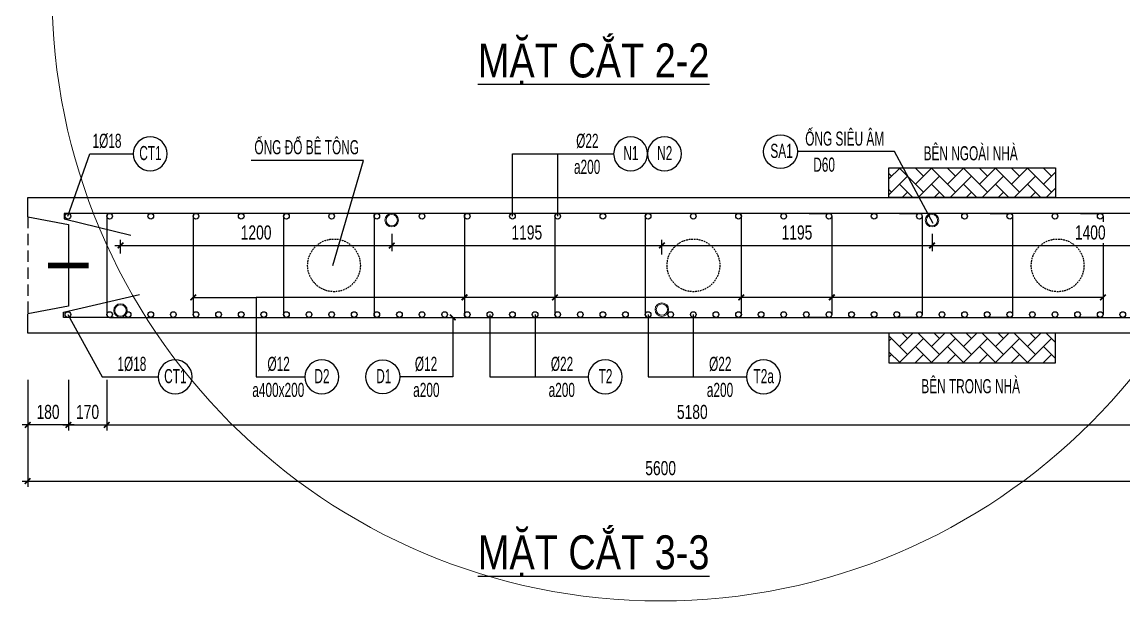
# Model space of a CAD drawing. Header units: millimetres. Extents: x -147841 to 368790, y -162721 to 84261.
# Drawn here: x 188400 to 193275, y -102258 to -99697 of the extents above; entities that cross this region are included whole.
import ezdxf
from ezdxf.enums import TextEntityAlignment as Align

# ---------------------------------------------------------------- set-up
doc = ezdxf.new("R2010")
doc.units = ezdxf.units.MM
doc.header["$LTSCALE"] = 1000
doc.header["$MEASUREMENT"] = 0
doc.header["$PDMODE"] = 1
doc.header["$PDSIZE"] = -10
doc.linetypes.add('DASHED', pattern=[0.75, 0.5, -0.25])
doc.linetypes.add('HIDDEN', pattern=[0.375, 0.25, -0.125])
doc.layers.get('0').update_dxf_attribs({"linetype": 'CONTINUOUS', "lineweight": 18})
doc.layers.get('DEFPOINTS').update_dxf_attribs({"color": 5, "linetype": 'CONTINUOUS', "lineweight": 18})
for name, color, linetype, lineweight in [('0-THAY', 7, 'CONTINUOUS', 18), ('ccu11-Dim', 8, 'CONTINUOUS', 18), ('DIM', 8, 'CONTINUOUS', 18)]:
    doc.layers.add(name, color=color, linetype=linetype, lineweight=lineweight)
for name, color, linetype in [('ccu11-Hatch', 250, 'CONTINUOUS'), ('ccu11-Khuat', 9, 'DASHED'), ('ccu11-Manh', 8, 'CONTINUOUS'), ('ccu11-Thep', 4, 'CONTINUOUS'), ('ccu11-Thepdai', 6, 'CONTINUOUS'), ('KC-Cotthep', 8, 'CONTINUOUS'), ('KC-Dim', 8, 'CONTINUOUS'), ('KC-Manh', 8, 'CONTINUOUS'), ('KC-Text', 31, 'CONTINUOUS'), ('KC-Thay', 7, 'CONTINUOUS')]:
    doc.layers.add(name, color=color, linetype=linetype)
doc.styles.add('ARIAL', font='arial.ttf', dxfattribs={"width": 0.7})
doc.styles.add('ccu11-dim', font='vnsimli.shx', dxfattribs={"width": 0.65, "bigfont": 'bigfont.shx'})
doc.dimstyles.new('2.5-25', dxfattribs={"dimscale": 25, "dimtxt": 2.5, "dimasz": 1, "dimexe": 1, "dimexo": 2, "dimgap": 1, "dimtad": 1, "dimdec": 1, "dimrnd": 5, "dimdsep": 46, "dimtxsty": 'ARIAL', "dimblk": 'ARCHTICK', "dimcen": -1, "dimdle": 1, "dimclrd": 256, "dimclre": 256, "dimclrt": 3, "dimadec": 0, "dimazin": 2, "dimtfac": 0.1, "dimtdec": 1, "dimtmove": 0, "dimatfit": 1, "dimldrblk": 'ARCHTICK', "dimfxl": 1, "dimtvp": 0.833333, "dimtfill": 1, "dimtolj": 1, "dimtzin": 12, "dimarcsym": 0})
doc.dimstyles.new('ccu11-100x4', dxfattribs={"dimscale": 100, "dimtxt": 2.5, "dimasz": 1, "dimexe": 1, "dimexo": 2, "dimgap": 1, "dimtad": 1, "dimdec": 0, "dimlfac": 0.25, "dimdsep": 46, "dimtxsty": 'ccu11-dim', "dimblk": 'ARCHTICK', "dimcen": -1, "dimdle": 1, "dimclrd": 256, "dimclre": 256, "dimclrt": 31, "dimadec": 0, "dimazin": 2, "dimtfac": 0.1, "dimtdec": 0, "dimtmove": 0, "dimatfit": 1, "dimldrblk": 'ARCHTICK', "dimfxl": 1, "dimtvp": 0.833333, "dimtolj": 1, "dimtzin": 12, "dimarcsym": 0})

# ---------------------------------------------------------------- blocks, each defined once
blk = doc.blocks.new('_ARCHTICK')
at = {"color": 0, "linetype": 'ByBlock', "const_width": 0.3}
blk.add_lwpolyline([(-0.5, -0.5), (0.5, 0.5)], dxfattribs=at)
blk = doc.blocks.new('*D338')
at = {"layer": 'DEFPOINTS', "color": 0, "linetype": 'ByBlock', "ltscale": 30, "transparency": 16777216}
for p in [(188425.2, -101230.5), (188605.2, -101230.5)]:
    blk.add_point(p, dxfattribs=at)
at = {"layer": 'KC-Dim', "linetype": 'ByBlock', "lineweight": -2, "ltscale": 30, "transparency": 16777216}
for p, q in [((188425.2, -101280.5), (188425.2, -101504.2)), ((188605.2, -101280.5), (188605.2, -101504.2)), ((188630.2, -101479.2), (188400.2, -101479.2))]:
    blk.add_line(p, q, dxfattribs=at)
at = {"layer": 'KC-Dim', "linetype": 'ByBlock', "lineweight": -2, "ltscale": 30, "transparency": 16777216, "xscale": 25, "yscale": 25, "zscale": 25, "rotation": 180}
blk.add_blockref('_ARCHTICK', (188425.2, -101479.2), dxfattribs=at)
at = {"layer": 'KC-Dim', "linetype": 'ByBlock', "lineweight": -2, "ltscale": 30, "transparency": 16777216, "xscale": 25, "yscale": 25, "zscale": 25}
blk.add_blockref('_ARCHTICK', (188605.2, -101479.2), dxfattribs=at)
at = {"layer": 'KC-Dim', "color": 3, "linetype": 'ByBlock', "ltscale": 30, "transparency": 16777216, "insert": (188515.2, -101422.3), "char_height": 62.5, "attachment_point": 5, "style": 'ARIAL', "bg_fill": 3, "box_fill_scale": 1.25, "bg_fill_color": 256, "bg_fill_true_color": 13158600, "bg_fill_transparency": 0}
blk.add_mtext('\\A1;180', dxfattribs=at)
at = {"layer": 'DEFPOINTS', "color": 0, "linetype": 'ByBlock', "ltscale": 30, "transparency": 16777216}
blk.add_point((188425.2, -101479.2), dxfattribs=at)
blk = doc.blocks.new('*D339')
at = {"layer": 'DEFPOINTS', "color": 0, "linetype": 'ByBlock', "ltscale": 30, "transparency": 16777216}
for p in [(188605.2, -101230.5), (188775.2, -101230.5)]:
    blk.add_point(p, dxfattribs=at)
at = {"layer": 'KC-Dim', "linetype": 'ByBlock', "lineweight": -2, "ltscale": 30, "transparency": 16777216}
for p, q in [((188605.2, -101280.5), (188605.2, -101504.2)), ((188775.2, -101280.5), (188775.2, -101504.2)), ((188580.2, -101479.2), (188800.2, -101479.2))]:
    blk.add_line(p, q, dxfattribs=at)
at = {"layer": 'KC-Dim', "linetype": 'ByBlock', "lineweight": -2, "ltscale": 30, "transparency": 16777216, "xscale": 25, "yscale": 25, "zscale": 25, "rotation": 180}
blk.add_blockref('_ARCHTICK', (188605.2, -101479.2), dxfattribs=at)
at = {"layer": 'KC-Dim', "linetype": 'ByBlock', "lineweight": -2, "ltscale": 30, "transparency": 16777216, "xscale": 25, "yscale": 25, "zscale": 25}
blk.add_blockref('_ARCHTICK', (188775.2, -101479.2), dxfattribs=at)
at = {"layer": 'KC-Dim', "color": 3, "linetype": 'ByBlock', "ltscale": 30, "transparency": 16777216, "insert": (188690.2, -101422.3), "char_height": 62.5, "attachment_point": 5, "style": 'ARIAL', "bg_fill": 3, "box_fill_scale": 1.25, "bg_fill_color": 256, "bg_fill_true_color": 13158600, "bg_fill_transparency": 0}
blk.add_mtext('\\A1;170', dxfattribs=at)
at = {"layer": 'DEFPOINTS', "color": 0, "linetype": 'ByBlock', "ltscale": 30, "transparency": 16777216}
blk.add_point((188775.2, -101479.2), dxfattribs=at)
blk = doc.blocks.new('*D344')
at = {"layer": 'DEFPOINTS', "color": 0, "linetype": 'ByBlock', "ltscale": 30, "transparency": 16777216}
for p in [(188775.2, -101230.5), (193955.2, -101230.5), (193955.2, -101479.2)]:
    blk.add_point(p, dxfattribs=at)
at = {"layer": 'KC-Dim', "linetype": 'ByBlock', "lineweight": -2, "ltscale": 30, "transparency": 16777216}
for p, q in [((188775.2, -101280.5), (188775.2, -101504.2)), ((193955.2, -101280.5), (193955.2, -101504.2)), ((188750.2, -101479.2), (193980.2, -101479.2))]:
    blk.add_line(p, q, dxfattribs=at)
at = {"layer": 'KC-Dim', "linetype": 'ByBlock', "lineweight": -2, "ltscale": 30, "transparency": 16777216, "xscale": 25, "yscale": 25, "zscale": 25, "rotation": 180}
blk.add_blockref('_ARCHTICK', (188775.2, -101479.2), dxfattribs=at)
at = {"layer": 'KC-Dim', "linetype": 'ByBlock', "lineweight": -2, "ltscale": 30, "transparency": 16777216, "xscale": 25, "yscale": 25, "zscale": 25}
blk.add_blockref('_ARCHTICK', (193955.2, -101479.2), dxfattribs=at)
at = {"layer": 'KC-Dim', "color": 3, "linetype": 'ByBlock', "ltscale": 30, "transparency": 16777216, "insert": (191365.2, -101422.3), "char_height": 62.5, "attachment_point": 5, "style": 'ARIAL', "bg_fill": 3, "box_fill_scale": 1.25, "bg_fill_color": 256, "bg_fill_true_color": 13158600, "bg_fill_transparency": 0}
blk.add_mtext('\\A1;5180', dxfattribs=at)
blk = doc.blocks.new('*D345')
at = {"layer": 'DEFPOINTS', "color": 0, "linetype": 'ByBlock', "ltscale": 30, "transparency": 16777216}
for p in [(188425.2, -101230.5), (194025.2, -101230.5), (194025.2, -101727.8)]:
    blk.add_point(p, dxfattribs=at)
at = {"layer": 'KC-Dim', "linetype": 'ByBlock', "lineweight": -2, "ltscale": 30, "transparency": 16777216}
for p, q in [((188425.2, -101280.5), (188425.2, -101752.8)), ((194025.2, -101280.5), (194025.2, -101752.8)), ((188400.2, -101727.8), (194050.2, -101727.8))]:
    blk.add_line(p, q, dxfattribs=at)
at = {"layer": 'KC-Dim', "linetype": 'ByBlock', "lineweight": -2, "ltscale": 30, "transparency": 16777216, "xscale": 25, "yscale": 25, "zscale": 25, "rotation": 180}
blk.add_blockref('_ARCHTICK', (188425.2, -101727.8), dxfattribs=at)
at = {"layer": 'KC-Dim', "linetype": 'ByBlock', "lineweight": -2, "ltscale": 30, "transparency": 16777216, "xscale": 25, "yscale": 25, "zscale": 25}
blk.add_blockref('_ARCHTICK', (194025.2, -101727.8), dxfattribs=at)
at = {"layer": 'KC-Dim', "color": 3, "linetype": 'ByBlock', "ltscale": 30, "transparency": 16777216, "insert": (191225.2, -101670.9), "char_height": 62.5, "attachment_point": 5, "style": 'ARIAL', "bg_fill": 3, "box_fill_scale": 1.25, "bg_fill_color": 256, "bg_fill_true_color": 13158600, "bg_fill_transparency": 0}
blk.add_mtext('\\A1;5600', dxfattribs=at)
blk = doc.blocks.new('att_thep_2')
blk.add_circle((-300, 0), 300)
at = {"color": 3, "style": 'ARIAL', "width": 0.6}
blk.add_attdef('DK', text='', height=250, dxfattribs=at).set_placement((467, 105), align=Align.CENTER)
at = {"color": 31, "style": 'ARIAL', "width": 0.6}
blk.add_attdef('SH', text='', height=250, dxfattribs=at).set_placement((-281, -111), align=Align.CENTER)
at = {"color": 2, "style": 'ARIAL', "width": 0.6}
blk.add_attdef('KC', text='', height=250, dxfattribs=at).set_placement((472, -355), align=Align.CENTER)
blk = doc.blocks.new('*U289')
at = {"layer": 'ccu11-Thepdai', "flags": 128}
blk.add_lwpolyline([(50, 230), (-37.5, 230, 0.414214), (-50, 217.5), (-50, -114.4), (-50, -217.5, 0.414214), (-37.5, -230), (50, -230)], format="xyb", dxfattribs=at)
blk = doc.blocks.new('*U290')
at = {"layer": 'DIM', "color": 0, "linetype": 'ByBlock', "lineweight": -2, "transparency": 16777216}
for p in [(0, 0), (400, 0), (800, 0), (1200, 0), (1600, 0)]:
    blk.add_blockref('*U289', p, dxfattribs=at)
blk = doc.blocks.new('*U287')
at = {"layer": 'ccu11-Thepdai', "flags": 128}
blk.add_lwpolyline([(-50, 230), (37.5, 230, -0.414214), (50, 217.5), (50, -114.4), (50, -217.5, -0.414214), (37.5, -230), (-50, -230)], format="xyb", dxfattribs=at)
blk = doc.blocks.new('*U288')
at = {"layer": 'DIM', "color": 0, "linetype": 'ByBlock', "lineweight": -2, "transparency": 16777216}
for p in [(0, 0), (400, 0), (800, 0), (1200, 0), (1600, 0)]:
    blk.add_blockref('*U287', p, dxfattribs=at)
blk = doc.blocks.new('*D1504')
at = {"layer": 'DEFPOINTS', "color": 0, "linetype": 'ByBlock', "ltscale": 30, "transparency": 16777216}
for p in [(222151.3, -97642), (222151.3, -97743.7), (220951.3, -97830)]:
    blk.add_point(p, dxfattribs=at)
at = {"layer": 'KC-Dim', "linetype": 'ByBlock', "lineweight": -2, "ltscale": 30, "transparency": 16777216}
for p, q in [((220951.3, -97780), (220951.3, -97718.7)), ((222151.3, -97692), (222151.3, -97768.7)), ((220926.3, -97743.7), (222176.3, -97743.7))]:
    blk.add_line(p, q, dxfattribs=at)
at = {"layer": 'KC-Dim', "linetype": 'ByBlock', "lineweight": -2, "ltscale": 30, "transparency": 16777216, "xscale": 25, "yscale": 25, "zscale": 25, "rotation": 180}
blk.add_blockref('_ARCHTICK', (220951.3, -97743.7), dxfattribs=at)
at = {"layer": 'KC-Dim', "linetype": 'ByBlock', "lineweight": -2, "ltscale": 30, "transparency": 16777216, "xscale": 25, "yscale": 25, "zscale": 25}
blk.add_blockref('_ARCHTICK', (222151.3, -97743.7), dxfattribs=at)
at = {"layer": 'KC-Dim', "color": 3, "linetype": 'ByBlock', "ltscale": 30, "transparency": 16777216, "insert": (221551.3, -97686.8), "char_height": 62.5, "attachment_point": 5, "style": 'ARIAL', "bg_fill": 3, "box_fill_scale": 1.25, "bg_fill_color": 256, "bg_fill_true_color": 13158600, "bg_fill_transparency": 0}
blk.add_mtext('\\A1;1200', dxfattribs=at)
blk = doc.blocks.new('*D1505')
at = {"layer": 'DEFPOINTS', "color": 0, "linetype": 'ByBlock', "ltscale": 30, "transparency": 16777216}
for p in [(222151.3, -97642), (223346.3, -97743.7), (223346.3, -97833.7)]:
    blk.add_point(p, dxfattribs=at)
at = {"layer": 'KC-Dim', "linetype": 'ByBlock', "lineweight": -2, "ltscale": 30, "transparency": 16777216}
for p, q in [((222151.3, -97692), (222151.3, -97768.7)), ((223346.3, -97783.7), (223346.3, -97718.7)), ((222126.3, -97743.7), (223371.3, -97743.7))]:
    blk.add_line(p, q, dxfattribs=at)
at = {"layer": 'KC-Dim', "linetype": 'ByBlock', "lineweight": -2, "ltscale": 30, "transparency": 16777216, "xscale": 25, "yscale": 25, "zscale": 25, "rotation": 180}
blk.add_blockref('_ARCHTICK', (222151.3, -97743.7), dxfattribs=at)
at = {"layer": 'KC-Dim', "linetype": 'ByBlock', "lineweight": -2, "ltscale": 30, "transparency": 16777216, "xscale": 25, "yscale": 25, "zscale": 25}
blk.add_blockref('_ARCHTICK', (223346.3, -97743.7), dxfattribs=at)
at = {"layer": 'KC-Dim', "color": 3, "linetype": 'ByBlock', "ltscale": 30, "transparency": 16777216, "insert": (222748.8, -97686.8), "char_height": 62.5, "attachment_point": 5, "style": 'ARIAL', "bg_fill": 3, "box_fill_scale": 1.25, "bg_fill_color": 256, "bg_fill_true_color": 13158600, "bg_fill_transparency": 0}
blk.add_mtext('\\A1;1195', dxfattribs=at)
blk = doc.blocks.new('*D1506')
at = {"layer": 'DEFPOINTS', "color": 0, "linetype": 'ByBlock', "ltscale": 30, "transparency": 16777216}
for p in [(224541.3, -97642), (224541.3, -97743.7), (223346.3, -97833.7)]:
    blk.add_point(p, dxfattribs=at)
at = {"layer": 'KC-Dim', "linetype": 'ByBlock', "lineweight": -2, "ltscale": 30, "transparency": 16777216}
for p, q in [((223346.3, -97783.7), (223346.3, -97718.7)), ((224541.3, -97692), (224541.3, -97768.7)), ((223321.3, -97743.7), (224566.3, -97743.7))]:
    blk.add_line(p, q, dxfattribs=at)
at = {"layer": 'KC-Dim', "linetype": 'ByBlock', "lineweight": -2, "ltscale": 30, "transparency": 16777216, "xscale": 25, "yscale": 25, "zscale": 25, "rotation": 180}
blk.add_blockref('_ARCHTICK', (223346.3, -97743.7), dxfattribs=at)
at = {"layer": 'KC-Dim', "linetype": 'ByBlock', "lineweight": -2, "ltscale": 30, "transparency": 16777216, "xscale": 25, "yscale": 25, "zscale": 25}
blk.add_blockref('_ARCHTICK', (224541.3, -97743.7), dxfattribs=at)
at = {"layer": 'KC-Dim', "color": 3, "linetype": 'ByBlock', "ltscale": 30, "transparency": 16777216, "insert": (223943.8, -97686.8), "char_height": 62.5, "attachment_point": 5, "style": 'ARIAL', "bg_fill": 3, "box_fill_scale": 1.25, "bg_fill_color": 256, "bg_fill_true_color": 13158600, "bg_fill_transparency": 0}
blk.add_mtext('\\A1;1195', dxfattribs=at)
blk = doc.blocks.new('*D1507')
at = {"layer": 'DEFPOINTS', "color": 0, "linetype": 'ByBlock', "ltscale": 30, "transparency": 16777216}
for p in [(224541.3, -97642), (225941.3, -97743.7), (225941.3, -97833.7)]:
    blk.add_point(p, dxfattribs=at)
at = {"layer": 'KC-Dim', "linetype": 'ByBlock', "lineweight": -2, "ltscale": 30, "transparency": 16777216}
for p, q in [((224541.3, -97692), (224541.3, -97768.7)), ((225941.3, -97783.7), (225941.3, -97718.7)), ((224516.3, -97743.7), (225966.3, -97743.7))]:
    blk.add_line(p, q, dxfattribs=at)
at = {"layer": 'KC-Dim', "linetype": 'ByBlock', "lineweight": -2, "ltscale": 30, "transparency": 16777216, "xscale": 25, "yscale": 25, "zscale": 25, "rotation": 180}
blk.add_blockref('_ARCHTICK', (224541.3, -97743.7), dxfattribs=at)
at = {"layer": 'KC-Dim', "linetype": 'ByBlock', "lineweight": -2, "ltscale": 30, "transparency": 16777216, "xscale": 25, "yscale": 25, "zscale": 25}
blk.add_blockref('_ARCHTICK', (225941.3, -97743.7), dxfattribs=at)
at = {"layer": 'KC-Dim', "color": 3, "linetype": 'ByBlock', "ltscale": 30, "transparency": 16777216, "insert": (225241.3, -97686.8), "char_height": 62.5, "attachment_point": 5, "style": 'ARIAL', "bg_fill": 3, "box_fill_scale": 1.25, "bg_fill_color": 256, "bg_fill_true_color": 13158600, "bg_fill_transparency": 0}
blk.add_mtext('\\A1;1400', dxfattribs=at)
blk = doc.blocks.new('A$C260038B3')
at = {"layer": '0-THAY', "linetype": 'Continuous'}
for radius in [120, 100]:
    blk.add_circle((0, 0), radius, dxfattribs=at)
blk = doc.blocks.new('*U301')
at = {"layer": 'ccu11-Thep'}
blk.add_circle((0, 0), 12.5, dxfattribs=at)
blk = doc.blocks.new('*U302')
at = {"layer": 'KC-Dim', "color": 0, "linetype": 'ByBlock', "lineweight": -2, "transparency": 16777216}
for p in [(0, 0), (100, 0), (200, 0), (300, 0), (400, 0), (500, 0), (600, 0), (700, 0), (800, 0), (900, 0), (1000, 0), (1100, 0), (1200, 0), (1300, 0), (1400, 0), (1500, 0), (1600, 0), (1700, 0), (1800, 0), (1900, 0), (2000, 0), (2100, 0), (2200, 0), (2300, 0), (2400, 0), (2500, 0), (2600, 0), (2700, 0), (2800, 0), (2900, 0), (3000, 0), (3100, 0), (3200, 0), (3300, 0), (3400, 0), (3500, 0), (3600, 0), (3700, 0), (3800, 0), (3900, 0), (4000, 0), (4100, 0), (4200, 0), (4300, 0), (4400, 0)]:
    blk.add_blockref('*U301', p, dxfattribs=at)
blk = doc.blocks.new('*U303')
at = {"layer": 'ccu11-Thep'}
blk.add_circle((0, 0), 12.5, dxfattribs=at)
blk = doc.blocks.new('*U304')
at = {"layer": 'KC-Dim', "color": 0, "linetype": 'ByBlock', "lineweight": -2, "transparency": 16777216}
for p in [(0, 0), (200, 0), (400, 0), (600, 0), (800, 0), (1000, 0), (1200, 0), (1400, 0), (1600, 0), (1800, 0), (2000, 0), (2200, 0), (2400, 0), (2600, 0), (2800, 0), (3000, 0), (3200, 0), (3400, 0), (3600, 0), (3800, 0), (4000, 0), (4200, 0), (4400, 0), (4600, 0), (4800, 0)]:
    blk.add_blockref('*U303', p, dxfattribs=at)
blk = doc.blocks.new('saw6-56')
at = {"layer": 'ccu11-Dim', "ltscale": 3000, "xscale": 0.25, "yscale": 0.25, "zscale": 0.25}
for p in [(220951.28, -98031.45), (223346.28, -98027.45)]:
    blk.add_blockref('A$C260038B3', p, dxfattribs=at)
at = {"layer": 'KC-Dim', "linetype": 'ByBlock', "ltscale": 30}
dim = blk.add_linear_dim(base=(222151.28, -97743.7), p1=(220951.28, -97829.95), p2=(222151.28, -97642.01), dimstyle='2.5-25', dxfattribs=at)
dim.commit()
dim.dimension.update_dxf_attribs({"geometry": '*D1504', "text_midpoint": (221551.28, -97686.79)})
dim = blk.add_linear_dim(base=(223346.28, -97743.7), p1=(222151.28, -97642.01), p2=(223346.28, -97833.73), dimstyle='2.5-25', dxfattribs=at)
dim.commit()
dim.dimension.update_dxf_attribs({"geometry": '*D1505', "text_midpoint": (222748.78, -97686.79)})
at = {"layer": 'ccu11-Dim', "ltscale": 3000, "xscale": 0.25, "yscale": 0.25, "zscale": 0.25}
blk.add_blockref('A$C260038B3', (222151.28, -97631.73), dxfattribs=at)
at = {"layer": 'KC-Dim', "linetype": 'ByBlock', "ltscale": 30}
dim = blk.add_linear_dim(base=(224541.28, -97743.7), p1=(223346.28, -97833.73), p2=(224541.28, -97642.01), dimstyle='2.5-25', dxfattribs=at)
dim.commit()
dim.dimension.update_dxf_attribs({"geometry": '*D1506', "text_midpoint": (223943.78, -97686.79)})
dim = blk.add_linear_dim(base=(225941.28, -97743.7), p1=(224541.28, -97642.01), p2=(225941.28, -97833.72), dimstyle='2.5-25', dxfattribs=at)
dim.commit()
dim.dimension.update_dxf_attribs({"geometry": '*D1507', "text_midpoint": (225241.28, -97686.79)})
at = {"layer": 'ccu11-Dim', "ltscale": 3000, "xscale": 0.25, "yscale": 0.25, "zscale": 0.25}
blk.add_blockref('A$C260038B3', (224541.28, -97631.73), dxfattribs=at)

msp = doc.modelspace()

# ---------------------------------------------------------------- hatches: boundary and pattern name
at = {"layer": 'ccu11-Hatch', "ltscale": 3000}
h = msp.add_hatch(dxfattribs=at)
h.set_pattern_fill('AR-HBONE', color=256, scale=12.5, style=0)
h.set_pattern_definition([(45, (125177.86, -112576.76), (6e-15, 70.710678), [150, -50]), (135, (125213.214, -112541.403), (6e-15, 70.710678), [150, -50])])
h.paths.add_polyline_path([(192971.86, -100342.01), (192235.11, -100342.01), (192235.11, -100473.61), (192971.86, -100473.61)])
h = msp.add_hatch(dxfattribs=at)
h.set_pattern_fill('AR-HBONE', color=256, scale=12.5, style=0)
h.set_pattern_definition([(315, (125177.86, -88970.454), (6e-15, -70.710678), [150, -50]), (225, (125213.214, -89005.81), (6e-15, -70.710678), [150, -50])])
h.paths.add_polyline_path([(192971.86, -101205.2), (192235.11, -101205.2), (192235.11, -101073.61), (192971.86, -101073.61)])

# ---------------------------------------------------------------- linework, layer by layer
for points in [[(192235.11, -100342.01), (192971.86, -100342.01), (192971.86, -100473.61), (192235.11, -100473.61)], [(192235.11, -101205.2), (192971.86, -101205.2), (192971.86, -101073.61), (192235.11, -101073.61)]]:
    msp.add_lwpolyline(points, close=True, dxfattribs=at)
at = {"layer": 'ccu11-Khuat', "ltscale": 0.1}
msp.add_line((188425.2, -100558.61), (188425.2, -100988.61), dxfattribs=at)
at = {"layer": 'ccu11-Manh'}
msp.add_lwpolyline([(189774.67, -100773.61), (189910.14, -100309.27), (189413.6, -100309.27)], dxfattribs=at)
at = {"layer": 'ccu11-Thep', "const_width": 25}
msp.add_lwpolyline([(188695.2, -100773.61), (188515.2, -100773.61)], dxfattribs=at)
at = {"layer": 'ccu11-Thep'}
for centre in [(188603.19, -100556.11), (188787.7, -100556.11), (188603.19, -100991.11), (188787.7, -100991.11)]:
    msp.add_circle(centre, 12.5, dxfattribs=at)
at = {"layer": 'ccu11-Thep', "linetype": 'HIDDEN', "ltscale": 0.03}
for centre in [(189780.25, -100773.61, 242.3), (191370.2, -100773.61), (192981.42, -100773.61, 242.3)]:
    msp.add_circle(centre, 116.6, dxfattribs=at)
at = {"layer": 'ccu11-Thepdai', "flags": 128}
msp.add_lwpolyline([(188806.25, -100543.61), (188586.04, -100543.61), (188586.04, -100567.26), (188882.09, -100640.01)], dxfattribs=at)
at = {"layer": 'ccu11-Thepdai'}
for points in [[(188787.7, -101003.61), (191569.7, -101003.61, 0.4142136), (191582.2, -100991.11), (191582.2, -100556.11, 0.4142136), (191569.7, -100543.61), (188787.7, -100543.61, 0.4142136), (188775.2, -100556.11), (188775.2, -100991.11, 0.4142136)], [(191169.7, -101003.61), (193942.7, -101003.61, 0.4142136), (193955.2, -100991.11), (193955.2, -100556.11, 0.4142136), (193942.7, -100543.61), (191169.7, -100543.61, 0.4142136), (191157.2, -100556.11), (191157.2, -100991.11, 0.4142136)]]:
    msp.add_lwpolyline(points, format="xyb", close=True, dxfattribs=at)
at = {"layer": 'KC-Thay', "flags": 128}
for points in [[(188425.2, -100558.61), (188425.2, -100473.61), (194025.2, -100473.61), (194025.2, -100558.61)], [(188425.2, -100558.61), (188605.2, -100593.61), (188605.2, -100953.61), (188425.2, -100988.61)], [(194025.2, -100988.61), (194025.2, -101073.61), (188425.2, -101073.61), (188425.2, -100988.61)]]:
    msp.add_lwpolyline(points, dxfattribs=at)

# ---------------------------------------------------------------- block references
at = {"layer": 'DIM'}
for name, p in [('*U290', (189207.2, -100773.61)), ('*U288', (191932.2, -100773.61))]:
    msp.add_blockref(name, p, dxfattribs=at)
at = {"layer": 'KC-Cotthep'}
ref = msp.add_blockref('att_thep_2', (191830.35, -100270.56), dxfattribs=dict(at, xscale=0.25, yscale=0.25, zscale=0.25))
ref.add_attrib('KC', 'D60', dxfattribs={"layer": '0', "color": 2, "height": 62.5, "style": 'ARIAL', "width": 0.6}).set_placement((191948.32, -100359.39), align=Align.CENTER)
ref.add_attrib('DK', 'ỐNG SIÊU ÂM', dxfattribs={"layer": '0', "color": 15, "height": 62.5, "style": 'ARIAL', "width": 0.6}).set_placement((192039.42, -100244.21), align=Align.CENTER)
ref.add_attrib('SH', 'SA1', dxfattribs={"layer": '0', "color": 31, "height": 62.5, "style": 'ARIAL', "width": 0.6}).set_placement((191760.11, -100298.43), align=Align.CENTER)
ref = msp.add_blockref('att_thep_2', (188892.28, -100280.23), dxfattribs=dict(at, xscale=-0.25, yscale=0.25, zscale=0.25))
ref.add_attrib('DK', '1%%C18', dxfattribs={"layer": '0', "color": 15, "height": 62.5, "style": 'ARIAL', "width": 0.6}).set_placement((188776.01, -100253.88), align=Align.CENTER)
ref.add_attrib('SH', 'CT1', dxfattribs={"layer": '0', "color": 31, "height": 62.5, "style": 'ARIAL', "width": 0.6}).set_placement((188968.31, -100308.1), align=Align.CENTER)
ref = msp.add_blockref('att_thep_2', (191017.35, -100280.23), dxfattribs=dict(at, xscale=-0.25, yscale=0.25, zscale=0.25))
ref.add_attrib('KC', 'a200', dxfattribs={"layer": '0', "color": 2, "height": 62.5, "style": 'ARIAL', "width": 0.6}).set_placement((190900, -100369.06), align=Align.CENTER)
ref.add_attrib('DK', '%%C22', dxfattribs={"layer": '0', "color": 2, "height": 62.5, "style": 'ARIAL', "width": 0.6}).set_placement((190901.08, -100253.88), align=Align.CENTER)
ref.add_attrib('SH', 'N1', dxfattribs={"layer": '0', "color": 31, "height": 62.5, "style": 'ARIAL', "width": 0.6}).set_placement((191093.38, -100308.1), align=Align.CENTER)
ref = msp.add_blockref('att_thep_2', (191167.35, -100280.23), dxfattribs=dict(at, xscale=-0.25, yscale=0.25, zscale=0.25))
ref.add_attrib('SH', 'N2', dxfattribs={"layer": '0', "color": 31, "height": 62.5, "style": 'ARIAL', "width": 0.6}).set_placement((191243.38, -100308.1), align=Align.CENTER)

# ---------------------------------------------------------------- texts
at = {"layer": 'KC-Text', "color": 2, "style": 'ARIAL', "width": 0.8}
msp.add_text('%%UMẶT CẮT 2-2', height=150, dxfattribs=at).set_placement((190928.94, -99942.42), align=Align.CENTER)
at = {"layer": 'KC-Text', "color": 1, "style": 'ARIAL', "width": 0.6}
msp.add_text('ỐNG ĐỔ BÊ TÔNG', height=62.5, dxfattribs=at).set_placement((189428.05, -100282.25))
msp.add_text('BÊN NGOÀI NHÀ', height=62.5, dxfattribs=at).set_placement((192596.63, -100309.05), align=Align.CENTER)
at = {"layer": 'KC-Text', "color": 3, "style": 'ARIAL', "width": 0.8}
msp.add_text('%%UMẶT CẮT 3-3', height=150, dxfattribs=at).set_placement((190928.94, -102117.76), align=Align.CENTER)

# ---------------------------------------------------------------- dimensions: what is measured, and where the dimension line sits
at = {"layer": 'KC-Dim', "linetype": 'ByBlock', "ltscale": 30}
dim = msp.add_linear_dim(base=(188425.2, -101479.23), p1=(188605.2, -101230.51), p2=(188425.2, -101230.51), angle=180, dimstyle='2.5-25', dxfattribs=at)
dim.commit()
dim.dimension.update_dxf_attribs({"geometry": '*D338', "text_midpoint": (188515.2, -101479.23), "dimtype": 160})

# ---------------------------------------------------------------- leaders
at = {"layer": 'ccu11-Manh', "ltscale": 10}
for points in [[(188603.19, -100556.11), (188700.47, -100280.23), (188892.32, -100280.23)], [(190569.7, -100556.11), (190569.7, -100280.23), (191017.31, -100280.23)], [(190769.7, -100556.11), (190769.7, -100280.23), (191017.35, -100280.23)], [(192431.15, -100588.04), (192259.64, -100270.56), (191830.35, -100270.56)]]:
    msp.add_leader(points, dimstyle='ccu11-100x4', override={"dimgap": 1, "dimtad": 0, "dimldrblk": 'None'}, dxfattribs=at)

# ---------------------------------------------------------------- next in the draw order: dimensions: what is measured, and where the dimension line sits
at = {"layer": 'KC-Dim', "linetype": 'ByBlock', "ltscale": 30}
dim = msp.add_linear_dim(base=(188775.2, -101479.23), p1=(188605.2, -101230.51), p2=(188775.2, -101230.51), dimstyle='2.5-25', dxfattribs=at)
dim.commit()
dim.dimension.update_dxf_attribs({"geometry": '*D339', "text_midpoint": (188690.2, -101479.23), "dimtype": 160})

# ---------------------------------------------------------------- next in the draw order: dimensions: what is measured, and where the dimension line sits
dim = msp.add_linear_dim(base=(193955.2, -101479.23), p1=(188775.2, -101230.51), p2=(193955.2, -101230.51), dimstyle='2.5-25', dxfattribs=at)
dim.commit()
dim.dimension.update_dxf_attribs({"geometry": '*D344', "text_midpoint": (191365.2, -101422.32)})

# ---------------------------------------------------------------- next in the draw order: dimensions: what is measured, and where the dimension line sits
dim = msp.add_linear_dim(base=(194025.2, -101727.78), p1=(188425.2, -101230.51), p2=(194025.2, -101230.51), dimstyle='2.5-25', dxfattribs=at)
dim.commit()
dim.dimension.update_dxf_attribs({"geometry": '*D345', "text_midpoint": (191225.2, -101670.87)})

# ---------------------------------------------------------------- next in the draw order: block references
at = {"layer": 'KC-Cotthep'}
ref = msp.add_blockref('att_thep_2', (189002.31, -101266.98), dxfattribs=dict(at, xscale=-0.25, yscale=0.25, zscale=0.25))
ref.add_attrib('DK', '1%%C18', dxfattribs={"layer": '0', "color": 15, "height": 62.5, "style": 'ARIAL', "width": 0.6}).set_placement((188886.05, -101240.63), align=Align.CENTER)
ref.add_attrib('SH', 'CT1', dxfattribs={"layer": '0', "color": 31, "height": 62.5, "style": 'ARIAL', "width": 0.6}).set_placement((189078.34, -101294.85), align=Align.CENTER)
ref = msp.add_blockref('att_thep_2', (189651.19, -101266.98), dxfattribs=dict(at, xscale=-0.25, yscale=0.25, zscale=0.25))
ref.add_attrib('KC', 'a400x200', dxfattribs={"layer": '0', "color": 2, "height": 62.5, "style": 'ARIAL', "width": 0.6}).set_placement((189533.84, -101355.8), align=Align.CENTER)
ref.add_attrib('DK', '%%C12', dxfattribs={"layer": '0', "color": 215, "height": 62.5, "style": 'ARIAL', "width": 0.6}).set_placement((189535.18, -101240.63), align=Align.CENTER)
ref.add_attrib('SH', 'D2', dxfattribs={"layer": '0', "color": 31, "height": 62.5, "style": 'ARIAL', "width": 0.6}).set_placement((189727.02, -101294.85), align=Align.CENTER)
ref = msp.add_blockref('att_thep_2', (190070.79, -101266.98), dxfattribs=dict(at, xscale=0.25, yscale=0.25, zscale=0.25))
ref.add_attrib('KC', 'a200', dxfattribs={"layer": '0', "color": 2, "height": 62.5, "style": 'ARIAL', "width": 0.6}).set_placement((190188.75, -101355.8), align=Align.CENTER)
ref.add_attrib('DK', '%%C12', dxfattribs={"layer": '0', "color": 215, "height": 62.5, "style": 'ARIAL', "width": 0.6}).set_placement((190187.44, -101240.63), align=Align.CENTER)
ref.add_attrib('SH', 'D1', dxfattribs={"layer": '0', "color": 31, "height": 62.5, "style": 'ARIAL', "width": 0.6}).set_placement((190000.54, -101294.85), align=Align.CENTER)
ref = msp.add_blockref('att_thep_2', (190905.22, -101266.98), dxfattribs=dict(at, xscale=-0.25, yscale=0.25, zscale=0.25))
ref.add_attrib('KC', 'a200', dxfattribs={"layer": '0', "color": 2, "height": 62.5, "style": 'ARIAL', "width": 0.6}).set_placement((190787.86, -101355.8), align=Align.CENTER)
ref.add_attrib('DK', '%%C22', dxfattribs={"layer": '0', "color": 2, "height": 62.5, "style": 'ARIAL', "width": 0.6}).set_placement((190788.95, -101240.63), align=Align.CENTER)
ref.add_attrib('SH', 'T2', dxfattribs={"layer": '0', "color": 31, "height": 62.5, "style": 'ARIAL', "width": 0.6}).set_placement((190981.24, -101294.85), align=Align.CENTER)
ref = msp.add_blockref('att_thep_2', (191605.22, -101266.98), dxfattribs=dict(at, xscale=-0.25, yscale=0.25, zscale=0.25))
ref.add_attrib('KC', 'a200', dxfattribs={"layer": '0', "color": 2, "height": 62.5, "style": 'ARIAL', "width": 0.6}).set_placement((191487.86, -101355.8), align=Align.CENTER)
ref.add_attrib('DK', '%%C22', dxfattribs={"layer": '0', "color": 2, "height": 62.5, "style": 'ARIAL', "width": 0.6}).set_placement((191488.95, -101240.63), align=Align.CENTER)
ref.add_attrib('SH', 'T2a', dxfattribs={"layer": '0', "color": 31, "height": 62.5, "style": 'ARIAL', "width": 0.6}).set_placement((191681.24, -101294.85), align=Align.CENTER)

# ---------------------------------------------------------------- next in the draw order: texts
at = {"layer": 'KC-Text', "color": 1, "style": 'ARIAL', "width": 0.6}
msp.add_text('BÊN TRONG NHÀ', height=62.5, dxfattribs=at).set_placement((192596.63, -101339.35), align=Align.CENTER)

# ---------------------------------------------------------------- next in the draw order: leaders
at = {"layer": 'ccu11-Manh', "ltscale": 3000}
for points, override in [([(189157.2, -100915.31), (189436.09, -100915.31), (189436.09, -101266.98)], {"dimasz": 0.25, "dimtad": 0}), ([(190357.2, -100915.31), (189436.09, -100915.31), (189436.09, -101266.98)], {"dimasz": 0.25, "dimgap": 1, "dimtad": 0}), ([(190757.2, -100915.31), (189436.09, -100915.31), (189436.09, -101266.98)], {"dimasz": 0.25, "dimtad": 0}), ([(191582.2, -100915.31), (189436.09, -100915.31), (189436.09, -101266.98)], {"dimasz": 0.25, "dimtad": 0}), ([(191982.2, -100915.31), (189436.09, -100915.31), (189436.09, -101266.98)], {"dimasz": 0.25, "dimtad": 0}), ([(193182.2, -100915.31), (189436.09, -100915.31), (189436.09, -101266.98)], {"dimasz": 0.25, "dimtad": 0}), ([(190305.44, -101003.61), (190305.44, -101266.98), (190070.79, -101266.98)], {"dimasz": 0.25, "dimtad": 0})]:
    msp.add_leader(points, dimstyle='ccu11-100x4', override=override, dxfattribs=at)
at = {"layer": 'ccu11-Manh', "ltscale": 10}
for points in [[(189436.09, -100915.31), (189436.09, -101266.98), (189652.4, -101266.98)], [(188603.19, -100991.11), (188754.66, -101266.98), (189002.27, -101266.98)], [(190469.7, -100991.11), (190469.7, -101266.98), (190905.22, -101266.98)], [(190669.7, -100991.11), (190669.7, -101266.98), (190905.25, -101266.98)]]:
    msp.add_leader(points, dimstyle='ccu11-100x4', override={"dimgap": 1, "dimtad": 0, "dimldrblk": 'None'}, dxfattribs=at)

# ---------------------------------------------------------------- next in the draw order: block references
at = {"layer": 'KC-Manh'}
msp.add_blockref('saw6-56', (-32115.61, -2941.87), dxfattribs=at)

# ---------------------------------------------------------------- next in the draw order: linework, layer by layer
at = {"layer": 'ccu11-Thepdai', "flags": 128}
msp.add_lwpolyline([(188806.25, -101003.61), (188583.24, -101003.61), (188583.24, -100980.4), (188919.53, -100902.75)], dxfattribs=at)
at = {"layer": 'DEFPOINTS', "ltscale": 3000}
msp.add_circle((191225.2, -99565.74), 2692.32, dxfattribs=at)

# ---------------------------------------------------------------- next in the draw order: block references
at = {"layer": 'KC-Dim'}
for name, p in [('*U304', (188969.7, -100556.11)), ('*U302', (188869.7, -100991.11))]:
    msp.add_blockref(name, p, dxfattribs=at)

# ---------------------------------------------------------------- next in the draw order: leaders
at = {"layer": 'ccu11-Manh', "ltscale": 10}
for points in [[(191169.7, -100991.11), (191169.7, -101266.98), (191605.22, -101266.98)], [(191369.7, -100991.11), (191369.7, -101266.98), (191605.25, -101266.98)]]:
    msp.add_leader(points, dimstyle='ccu11-100x4', override={"dimgap": 1, "dimtad": 0, "dimldrblk": 'None'}, dxfattribs=at)

doc.saveas('drawing.dxf')
